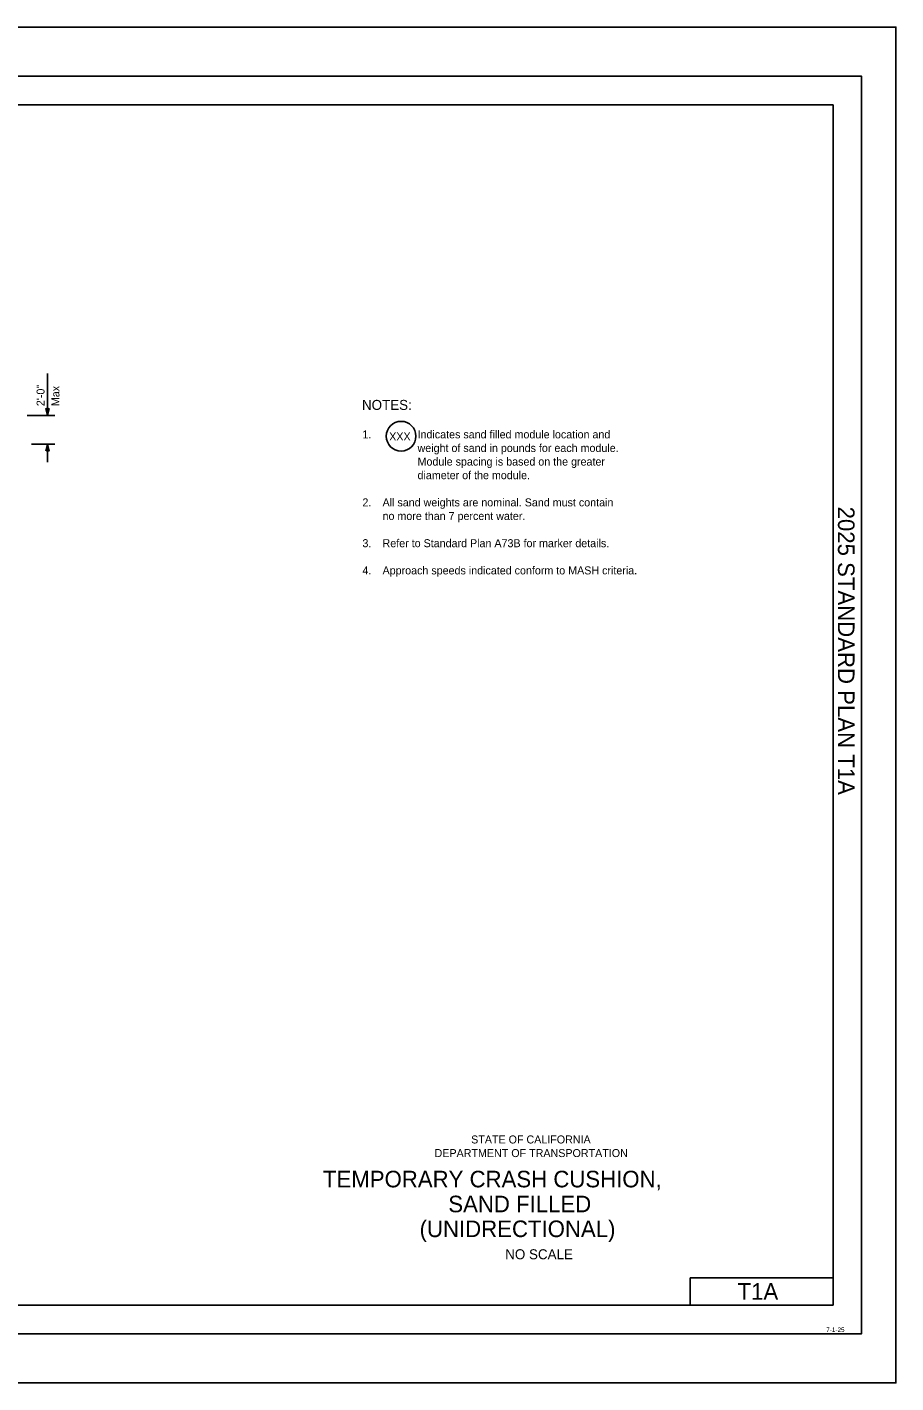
# Model space of a CAD drawing. Extents: x -894 to 866, y -472 to 714.
# Drawn here: x 106 to 866, y -472 to 714 of the extents above; entities that cross this region are included whole.
import ezdxf

# ---------------------------------------------------------------- set-up
doc = ezdxf.new("R2010")
doc.units = 0
for name, color, linetype in [('border_INSIDE-BORDER-anno', 7, 'Continuous'), ('border_PLOTTING-ELEMENTS', 7, 'Continuous'), ('border_rw_22x34_Cut_Lines', 7, 'Continuous'), ('border_SHEET', 7, 'Continuous'), ('border_WITHIN-BORDER-anno', 7, 'Continuous'), ('tcd_CRASH-CUSHION-anno', 7, 'Continuous')]:
    doc.layers.add(name, color=color, linetype=linetype)

msp = doc.modelspace()

# ---------------------------------------------------------------- linework, layer by layer
at = {"layer": 'border_PLOTTING-ELEMENTS'}
for points in [[(-894, -472.4), (866, -472.4), (866, 713.6), (-894, 713.6)], [(-864, 670.6), (836, 670.6), (836, -429.4), (-864, -429.4)]]:
    msp.add_lwpolyline(points, close=True, dxfattribs=at)
at = {"layer": 'border_rw_22x34_Cut_Lines'}
msp.add_lwpolyline([(-864, 670.6), (836, 670.6), (836, -429.4), (-864, -429.4)], close=True, dxfattribs=at)
at = {"layer": 'border_SHEET'}
for p, q in [((-814, 645.6), (811, 645.6)), ((811, 645.6), (811, -404.4)), ((685.9, -404.4), (685.9, -380.4)), ((685.9, -380.4), (810.9, -380.4)), ((811, -404.4), (-814, -404.4))]:
    msp.add_line(p, q, dxfattribs=at)
at = {"layer": 'tcd_CRASH-CUSHION-anno'}
for p, q in [((124, 373.8), (124, 410.6)), ((122.6, 379.8), (122.6, 379.8)), ((125.3, 379.8), (125.3, 379.8)), ((106.3, 373.8), (130.4, 373.8)), ((124, 373.8), (124, 373.8)), ((109.9, 348.8), (130.4, 348.8)), ((124, 348.8), (124, 333)), ((124, 348.8), (124, 348.8)), ((122.6, 342.8), (122.6, 342.8)), ((125.3, 342.8), (125.3, 342.8))]:
    msp.add_line(p, q, dxfattribs=at)
for points in [[(125.3, 379.8), (124, 373.8), (122.6, 379.8), (123, 379.6), (124, 375.2), (124.9, 379.6), (124.6, 379.4), (124, 376.6), (123.3, 379.4), (123.7, 379.2), (124, 377.9), (124.2, 379.2), (124, 379), (122.6, 379.8), (124, 379)], [(122.6, 342.8), (124, 348.8), (125.3, 342.8), (124.9, 343), (124, 347.4), (123, 343), (123.3, 343.2), (124, 346), (124.6, 343.2), (124.2, 343.4), (124, 344.7), (123.7, 343.4), (124, 343.6), (125.3, 342.8), (124, 343.6)]]:
    msp.add_lwpolyline(points, close=True, dxfattribs=at)
msp.add_circle((433.2, 355.7), 13, dxfattribs=at)

# ---------------------------------------------------------------- texts
at = {"layer": 'border_INSIDE-BORDER-anno'}
for s, height, p in [('STATE OF CALIFORNIA', 7, (494.5, -263)), ('DEPARTMENT OF TRANSPORTATION', 7, (462.5, -274.9)), ('TEMPORARY CRASH CUSHION,', 14.5, (364.9, -301.4)), ('SAND FILLED', 14.5, (474.5, -323.2)), ('(UNIDRECTIONAL)', 14.5, (449.4, -344.9)), ('NO SCALE', 8.75, (524.3, -364.3))]:
    msp.add_text(s, height=height, dxfattribs=at).set_placement(p)
at = {"layer": 'border_WITHIN-BORDER-anno'}
msp.add_text('2025 STANDARD PLAN T1A', height=14.5, rotation=270, dxfattribs=at).set_placement((815.3, 294.1))
for s, height, p in [('T1A', 14.5, (727.5, -399.7)), ('7-1-25', 4, (805.1, -427.9))]:
    msp.add_text(s, height=height, dxfattribs=at).set_placement(p)
at = {"layer": 'tcd_CRASH-CUSHION-anno'}
for s, p in [('2\'-0"', (121.4, 382)), ('Max', (134.4, 382))]:
    msp.add_text(s, height=7, rotation=90, dxfattribs=at).set_placement(p)
for s, height, p in [('NOTES:', 8.75, (399, 378.7)), ('1.', 7, (399.4, 353.8)), ('XXX', 7, (422.8, 352)), (' Indicates sand filled module location and', 7, (445, 353.8)), (' weight of sand in pounds for each module.', 7, (445, 341.9)), (' Module spacing is based on the greater', 7, (445, 330)), (' diameter of the module.', 7, (445, 318.1)), ('2.', 7, (399.4, 294.3)), ('All sand weights are nominal. Sand must contain', 7, (417, 294.3)), ('no more than 7 percent water.', 7, (417, 282.4)), ('3.', 7, (399.4, 258.6)), ('Refer to Standard Plan A73B for marker details.', 7, (417, 258.6)), ('4.', 7, (399.4, 234.8)), ('Approach speeds indicated conform to MASH criteria.', 7, (417, 234.8))]:
    msp.add_text(s, height=height, dxfattribs=at).set_placement(p)

doc.saveas('drawing.dxf')
